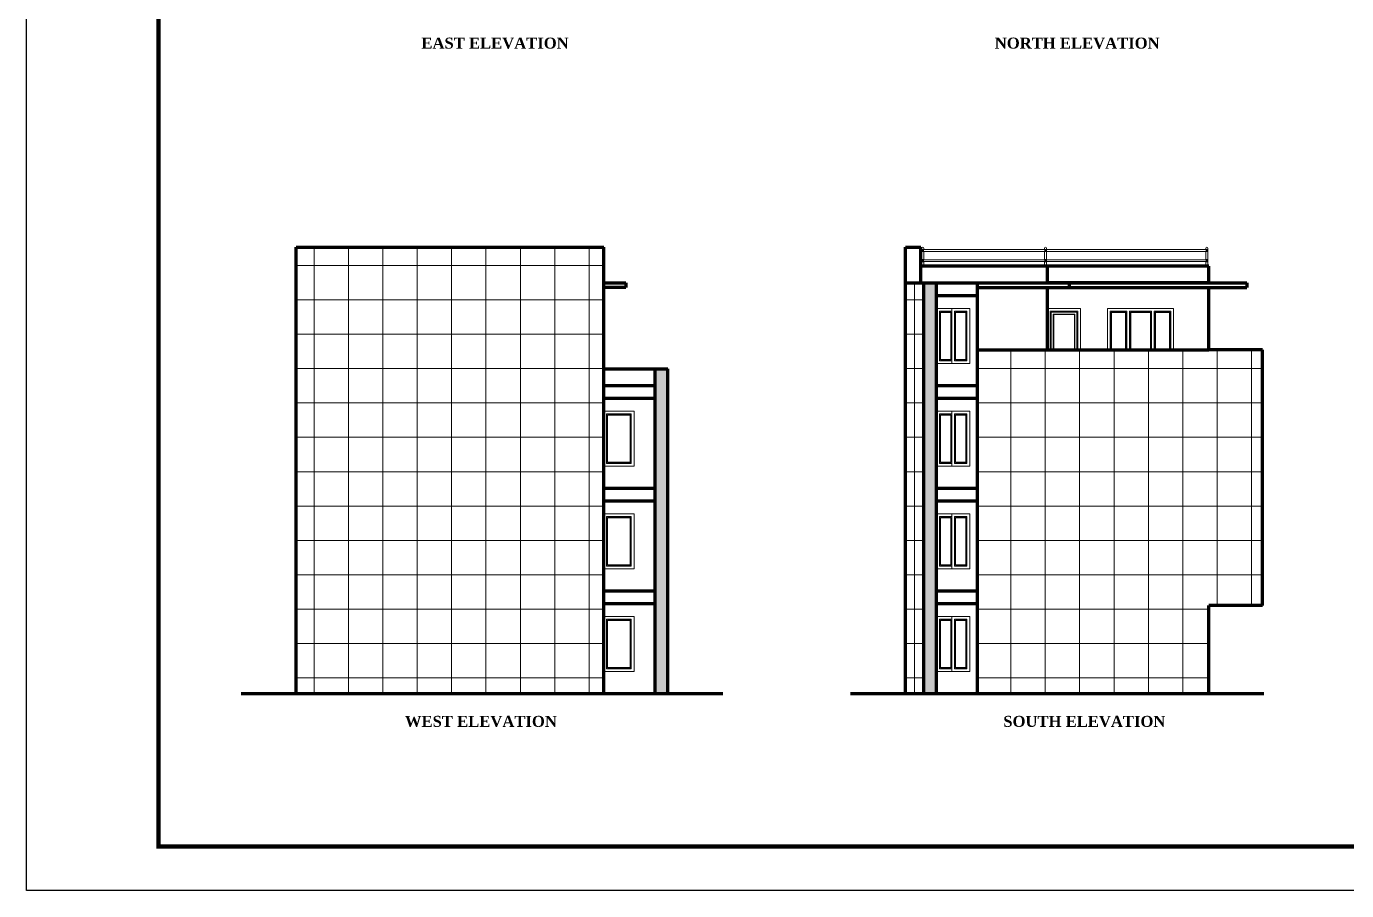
# Model space of a CAD drawing. Header units: inches. Extents: x 2681 to 17714, y 9074 to 11852.
# Drawn here: x 2681 to 4121, y 9074 to 10017 of the extents above; entities that cross this region are included whole.
import ezdxf

# ---------------------------------------------------------------- set-up
doc = ezdxf.new("R2010")
doc.units = ezdxf.units.IN
doc.header["$MEASUREMENT"] = 0
for name, color, linetype, lineweight in [('ns_DOOR', 31, 'Continuous', 15), ('ns_HATCH', 40, 'Continuous', 0), ('ns_RAILING', 191, 'Continuous', 15), ('ns_TEXT', 7, 'Continuous', 13), ('ns_WALL', 21, 'Continuous', 60), ('ns_WINDOW', 151, 'Continuous', 15)]:
    doc.layers.add(name, color=color, linetype=linetype, lineweight=lineweight)
doc.styles.get("Standard").update_dxf_attribs({"font": 'arial.ttf'})

msp = doc.modelspace()

# ---------------------------------------------------------------- hatches: boundary and pattern name
at = {"layer": 'ns_HATCH'}
h = msp.add_hatch(dxfattribs=at)
h.set_pattern_fill('NET', color=256, scale=300)
h.set_pattern_definition([(0, (-25767.896, 14180.752), (0, 37.5), []), (90, (-25767.896, 14180.752), (-37.5, 2e-15), [])])
h.paths.add_polyline_path([(3310.6, 9288.8), (3310.6, 9775.8), (2975.1, 9775.8), (2975.1, 9288.8)])
h = msp.add_hatch(dxfattribs=at)
h.set_pattern_fill('NET', color=256, scale=300)
h.set_pattern_definition([(0, (-22113.124, 14180.752), (0, 37.5), []), (90, (-22113.124, 14180.752), (-37.5, 2e-15), [])])
h.paths.add_polyline_path([(3659.7, 9736.8), (3639.7, 9736.8), (3639.7, 9288.8), (3659.7, 9288.8)])
h = msp.add_hatch(dxfattribs=at)
h.set_pattern_fill('AR-CONC', color=256)
h.set_pattern_definition([(50, (-22120.3606, 14180.752), (7.1726018, -0.6275213), [0.75, -8.25]), (355, (-22120.361, 14180.752), (-1.3875133, 7.5219213), [0.6, -6.6]), (100.451444, (-22119.763, 14180.7), (5.7850885, 6.8944), [0.637402, -7.0114211]), (46.1842, (-22120.361, 14182.752), (10.6724133, -1.6551928), [1.125, -12.375]), (96.635635, (-22119.471, 14182.614), (9.3466195, 9.741186), [0.9561034, -10.5171376]), (351.184164, (-22120.361, 14182.752), (9.3466195, 9.741186), [0.9, -9.9]), (21, (-22119.3606, 14182.252), (5.9690705, -4.0261889), [0.75, -8.25]), (326, (-22119.361, 14182.252), (2.4331533, 7.2515005), [0.6, -6.6]), (71.451445, (-22118.863, 14181.9165), (8.4022238, 3.2253115), [0.637402, -7.0114211]), (37.5, (-22120.3606, 14180.752), (0.12159855, 3.32893854), [0, -6.52, 0, -6.7, 0, -6.625]), (7.5, (-22120.3606, 14180.752), (2.63069537, 3.9441171), [0, -3.82, 0, -6.37, 0, -2.525]), (327.5, (-22122.5906, 14180.752), (5.33822436, -0.22554872), [0, -2.5, 0, -7.8, 0, -10.35]), (317.5, (-22123.5906, 14180.752), (5.8318617, 1.0010498), [0, -3.25, 0, -5.18, 0, -7.35])])
h.paths.add_polyline_path([(3673.7, 9736.8), (3659.7, 9736.8), (3659.7, 9288.8), (3673.7, 9288.8)])
h = msp.add_hatch(dxfattribs=at)
h.set_pattern_fill('NET', color=256, scale=300)
h.set_pattern_definition([(0, (-22120.36, 14180.752), (0, 37.5), []), (90, (-22120.36, 14180.752), (-37.5, 2e-15), [])])
h.paths.add_polyline_path([(4029, 9663.8), (3717.9, 9663.8), (3717.9, 9288.8), (3970.5, 9288.8), (3970.5, 9384.8), (4029, 9384.8)])
h = msp.add_hatch(dxfattribs=at)
h.set_pattern_fill('AR-CONC', color=256)
h.set_pattern_definition([(50, (-25767.896, 14180.752), (7.1726018, -0.6275213), [0.75, -8.25]), (355, (-25767.896, 14180.752), (-1.3875133, 7.5219213), [0.6, -6.6]), (100.451444, (-25767.2985, 14180.7), (5.7850885, 6.8943999), [0.637402, -7.0114211]), (46.1842, (-25767.896, 14182.752), (10.6724133, -1.6551928), [1.125, -12.375]), (96.635635, (-25767.007, 14182.614), (9.3466195, 9.741186), [0.9561034, -10.5171376]), (351.184164, (-25767.896, 14182.752), (9.3466195, 9.741186), [0.9, -9.9]), (21, (-25766.896, 14182.252), (5.9690705, -4.0261889), [0.75, -8.25]), (326, (-25766.896, 14182.252), (2.4331533, 7.2515005), [0.6, -6.6]), (71.451445, (-25766.399, 14181.9165), (8.4022238, 3.2253115), [0.6374019, -7.0114211]), (37.5, (-25767.8962, 14180.752), (0.12159855, 3.32893854), [0, -6.52, 0, -6.7, 0, -6.625]), (7.5, (-25767.8962, 14180.752), (2.63069537, 3.9441171), [0, -3.82, 0, -6.37, 0, -2.525]), (327.5, (-25770.1262, 14180.752), (5.33822436, -0.22554872), [0, -2.5, 0, -7.8, 0, -10.35]), (317.5, (-25771.126, 14180.752), (5.8318617, 1.0010498), [0, -3.25, 0, -5.18, 0, -7.35])])
h.paths.add_polyline_path([(3366.6, 9288.8), (3380.6, 9288.8), (3380.6, 9642.8), (3366.6, 9642.8)])

# ---------------------------------------------------------------- linework, layer by layer
msp.add_lwpolyline([(2680.9, 9073.8), (2680.9, 11318.8), (5855.7, 11318.8), (5855.7, 9073.8)], close=True)
at = {"const_width": 4.8}
msp.add_lwpolyline([(5807.7, 9121.8), (5807.7, 11270.8), (2824.9, 11270.8), (2824.9, 9121.8)], close=True, dxfattribs=at)
at = {"layer": 'Defpoints'}
msp.add_line((4012, 9736.8), (4012, 9731.8), dxfattribs=at)
at = {"layer": 'ns_DOOR'}
for p, q in [((3794.6, 9663.8), (3794.6, 9708.8)), ((3794.6, 9708.8), (3830.6, 9708.8)), ((3797.6, 9663.8), (3797.6, 9705.8)), ((3797.6, 9705.8), (3827.6, 9705.8)), ((3827.6, 9663.8), (3827.6, 9705.8)), ((3830.6, 9663.8), (3830.6, 9708.8)), ((3826.6, 9704.8), (3798.6, 9704.8)), ((3798.6, 9704.8), (3798.6, 9663.8)), ((3824.4, 9702.6), (3800.9, 9702.6)), ((3800.9, 9702.6), (3800.9, 9663.8)), ((3800.9, 9701), (3800.9, 9678.7)), ((3823.9, 9702.1), (3801.3, 9702.1)), ((3801.3, 9702.1), (3801.3, 9663.8)), ((3801.4, 9702), (3801.4, 9663.8)), ((3823.9, 9663.8), (3823.9, 9702.1)), ((3824.4, 9663.8), (3824.4, 9702.6)), ((3826.6, 9663.8), (3826.6, 9704.8))]:
    msp.add_line(p, q, dxfattribs=at)
at = {"layer": 'ns_RAILING'}
for p, q in [((3656.3, 9773), (3967.6, 9773)), ((3656.3, 9771), (3967.6, 9771)), ((3657.5, 9754.8), (3657.5, 9774.7)), ((3659.7, 9773), (3659.7, 9774.7)), ((3659.7, 9762), (3659.7, 9771)), ((3791.2, 9773), (3791.2, 9774.7)), ((3791.2, 9762), (3791.2, 9771)), ((3793.4, 9754.8), (3793.4, 9774.7)), ((3967.3, 9773), (3967.3, 9774.7)), ((3967.3, 9762), (3967.3, 9771)), ((3969.5, 9754.8), (3969.5, 9774.7)), ((3656.3, 9762), (3967.6, 9762)), ((3656.3, 9760), (3967.6, 9760)), ((3659.7, 9754.8), (3659.7, 9760)), ((3791.2, 9754.8), (3791.2, 9760)), ((3967.3, 9754.8), (3967.3, 9760))]:
    msp.add_line(p, q, dxfattribs=at)
for points in [[(3658.6, 9773.2), (3657.7, 9773.2), (3657.7, 9770.8), (3658.6, 9770.8)], [(3658.6, 9770.8), (3659.4, 9770.8), (3659.4, 9773.2), (3658.6, 9773.2)], [(3792.3, 9770.8), (3791.5, 9770.8), (3791.5, 9773.2), (3792.3, 9773.2)], [(3792.3, 9773.2), (3793.1, 9773.2), (3793.1, 9770.8), (3792.3, 9770.8)], [(3968.4, 9770.8), (3967.6, 9770.8), (3967.6, 9773.2), (3968.4, 9773.2)], [(3968.4, 9773.2), (3969.2, 9773.2), (3969.2, 9770.8), (3968.4, 9770.8)], [(3658.6, 9762.2), (3657.7, 9762.2), (3657.7, 9759.8), (3658.6, 9759.8)], [(3658.6, 9759.8), (3659.4, 9759.8), (3659.4, 9762.2), (3658.6, 9762.2)], [(3792.3, 9759.8), (3791.5, 9759.8), (3791.5, 9762.2), (3792.3, 9762.2)], [(3792.3, 9762.2), (3793.1, 9762.2), (3793.1, 9759.8), (3792.3, 9759.8)], [(3968.4, 9759.8), (3967.6, 9759.8), (3967.6, 9762.2), (3968.4, 9762.2)], [(3968.4, 9762.2), (3969.2, 9762.2), (3969.2, 9759.8), (3968.4, 9759.8)]]:
    msp.add_lwpolyline(points, dxfattribs=at)
for centre in [(3658.6, 9772), (3792.3, 9772), (3968.4, 9772), (3658.6, 9761), (3792.3, 9761), (3968.4, 9761)]:
    msp.add_circle(centre, 0.25, dxfattribs=at)
for centre, start in [((3658.6, 9774.7), 360), ((3792.3, 9774.7), 0), ((3968.4, 9774.7), 0)]:
    msp.add_arc(centre, 1.1, start, 180, dxfattribs=at)
at = {"layer": 'ns_WALL'}
for p, q in [((2975.1, 9775.8), (3310.6, 9775.8)), ((2975.1, 9288.8), (2975.1, 9775.8)), ((3310.6, 9288.8), (3310.6, 9775.8)), ((3639.7, 9288.8), (3639.7, 9775.8)), ((3639.7, 9775.8), (3656.3, 9775.8)), ((3656.3, 9736.8), (3656.3, 9775.8)), ((3970.5, 9754.8), (3656.3, 9754.8)), ((3794.6, 9736.8), (3794.6, 9754.8)), ((3970.5, 9736.8), (3970.5, 9754.8)), ((3310.6, 9736.8), (3334.6, 9736.8)), ((3334.6, 9736.8), (3334.6, 9731.8)), ((3639.7, 9736.8), (3794.6, 9736.8)), ((3659.7, 9288.8), (3659.7, 9736.8)), ((3673.7, 9288.8), (3673.7, 9736.8)), ((3717.9, 9736.8), (3717.9, 9288.8)), ((3794.6, 9736.8), (4012, 9736.8)), ((3970.5, 9736.8), (3794.6, 9736.8)), ((3818.6, 9731.8), (3818.6, 9736.8)), ((4012, 9736.8), (4012, 9731.8)), ((3334.6, 9731.8), (3310.6, 9731.8)), ((3673.7, 9722.8), (3717.9, 9722.8)), ((3717.9, 9731.8), (4012, 9731.8)), ((3794.6, 9663.8), (3794.6, 9731.8)), ((3970.5, 9663.8), (3970.5, 9731.8)), ((3717.9, 9663.8), (3970.5, 9663.8)), ((4029, 9663.8), (3970.5, 9663.8)), ((4029, 9384.8), (4029, 9663.8)), ((3310.6, 9642.8), (3380.6, 9642.8)), ((3366.6, 9288.8), (3366.6, 9642.8)), ((3380.6, 9288.8), (3380.6, 9642.8)), ((3310.6, 9624.8), (3366.6, 9624.8)), ((3673.7, 9624.8), (3717.9, 9624.8)), ((3310.6, 9610.8), (3366.6, 9610.8)), ((3673.7, 9610.8), (3717.9, 9610.8)), ((3310.6, 9512.8), (3366.6, 9512.8)), ((3673.7, 9512.8), (3717.9, 9512.8)), ((3310.6, 9498.8), (3366.6, 9498.8)), ((3673.7, 9498.8), (3717.9, 9498.8)), ((3310.6, 9400.8), (3366.6, 9400.8)), ((3673.7, 9400.8), (3717.9, 9400.8)), ((3310.6, 9386.8), (3366.6, 9386.8)), ((3673.7, 9386.8), (3717.9, 9386.8)), ((3970.5, 9288.8), (3970.5, 9384.8)), ((4029, 9384.8), (3970.5, 9384.8)), ((2915.1, 9288.8), (3440.6, 9288.8)), ((3579.7, 9288.8), (4030.5, 9288.8))]:
    msp.add_line(p, q, dxfattribs=at)
at = {"layer": 'ns_WINDOW'}
for p, q in [((3673.7, 9648.8), (3673.7, 9708.8)), ((3673.7, 9708.8), (3709.7, 9708.8)), ((3676.7, 9651.8), (3676.7, 9705.8)), ((3676.7, 9705.8), (3690.2, 9705.8)), ((3690.2, 9708.8), (3690.2, 9648.8)), ((3693.2, 9705.8), (3706.7, 9705.8)), ((3693.2, 9705.8), (3693.2, 9651.8)), ((3706.7, 9651.8), (3706.7, 9705.8)), ((3709.7, 9648.8), (3709.7, 9708.8)), ((3860, 9663.8), (3860, 9708.8)), ((3860, 9708.8), (3932, 9708.8)), ((3863, 9663.8), (3863, 9705.8)), ((3863, 9705.8), (3881, 9705.8)), ((3881, 9705.8), (3881, 9663.8)), ((3884, 9705.8), (3908, 9705.8)), ((3884, 9705.8), (3884, 9663.8)), ((3908, 9663.8), (3908, 9705.8)), ((3911, 9705.8), (3929, 9705.8)), ((3911, 9705.8), (3911, 9663.8)), ((3929, 9663.8), (3929, 9705.8)), ((3932, 9663.8), (3932, 9708.8)), ((3689.2, 9704.8), (3677.7, 9704.8)), ((3677.7, 9704.8), (3677.7, 9652.8)), ((3689, 9704.6), (3677.9, 9704.6)), ((3677.9, 9704.6), (3677.9, 9653)), ((3689, 9704.6), (3689, 9653)), ((3689.2, 9704.8), (3689.2, 9652.8)), ((3705.7, 9704.8), (3694.2, 9704.8)), ((3694.2, 9652.8), (3694.2, 9704.8)), ((3705.5, 9704.6), (3694.4, 9704.6)), ((3694.4, 9653), (3694.4, 9704.6)), ((3705.5, 9653), (3705.5, 9704.6)), ((3705.7, 9652.8), (3705.7, 9704.8)), ((3880, 9704.8), (3864, 9704.8)), ((3864, 9704.8), (3864, 9663.8)), ((3879.8, 9704.6), (3864.3, 9704.6)), ((3864.3, 9704.6), (3864.3, 9663.8)), ((3879.8, 9704.6), (3879.8, 9663.8)), ((3880, 9704.8), (3880, 9663.8)), ((3907, 9704.8), (3885, 9704.8)), ((3885, 9663.8), (3885, 9704.8)), ((3906.8, 9704.6), (3885.3, 9704.6)), ((3885.3, 9663.8), (3885.3, 9704.6)), ((3906.8, 9663.8), (3906.8, 9704.6)), ((3907, 9663.8), (3907, 9704.8)), ((3928, 9704.8), (3912, 9704.8)), ((3912, 9663.8), (3912, 9704.8)), ((3927.8, 9704.6), (3912.3, 9704.6)), ((3912.3, 9663.8), (3912.3, 9704.6)), ((3927.8, 9663.8), (3927.8, 9704.6)), ((3928, 9663.8), (3928, 9704.8)), ((3709.7, 9648.8), (3673.7, 9648.8)), ((3690.2, 9651.8), (3676.7, 9651.8)), ((3677.7, 9652.8), (3689.2, 9652.8)), ((3677.9, 9653), (3689, 9653)), ((3706.7, 9651.8), (3693.2, 9651.8)), ((3694.2, 9652.8), (3705.7, 9652.8)), ((3694.4, 9653), (3705.5, 9653)), ((3310.6, 9536.8), (3310.6, 9596.8)), ((3310.6, 9596.8), (3343.6, 9596.8)), ((3313.6, 9539.8), (3313.6, 9593.8)), ((3313.6, 9593.8), (3340.6, 9593.8)), ((3339.6, 9592.8), (3314.6, 9592.8)), ((3314.6, 9592.8), (3314.6, 9540.8)), ((3339.4, 9592.6), (3314.8, 9592.6)), ((3314.8, 9592.6), (3314.8, 9541)), ((3339.4, 9541), (3339.4, 9592.6)), ((3339.6, 9540.8), (3339.6, 9592.8)), ((3340.6, 9539.8), (3340.6, 9593.8)), ((3343.6, 9536.8), (3343.6, 9596.8)), ((3673.7, 9536.8), (3673.7, 9596.8)), ((3673.7, 9596.8), (3709.7, 9596.8)), ((3676.7, 9539.8), (3676.7, 9593.8)), ((3676.7, 9593.8), (3690.2, 9593.8)), ((3689.2, 9592.8), (3677.7, 9592.8)), ((3677.7, 9592.8), (3677.7, 9540.8)), ((3689, 9592.6), (3677.9, 9592.6)), ((3677.9, 9592.6), (3677.9, 9541)), ((3689, 9592.6), (3689, 9541)), ((3689.2, 9592.8), (3689.2, 9540.8)), ((3690.2, 9596.8), (3690.2, 9536.8)), ((3693.2, 9593.8), (3706.7, 9593.8)), ((3693.2, 9593.8), (3693.2, 9539.8)), ((3705.7, 9592.8), (3694.2, 9592.8)), ((3694.2, 9540.8), (3694.2, 9592.8)), ((3705.5, 9592.6), (3694.4, 9592.6)), ((3694.4, 9541), (3694.4, 9592.6)), ((3705.5, 9541), (3705.5, 9592.6)), ((3705.7, 9540.8), (3705.7, 9592.8)), ((3706.7, 9539.8), (3706.7, 9593.8)), ((3709.7, 9536.8), (3709.7, 9596.8)), ((3343.6, 9536.8), (3310.6, 9536.8)), ((3340.6, 9539.8), (3313.6, 9539.8)), ((3314.6, 9540.8), (3339.6, 9540.8)), ((3314.8, 9541), (3339.4, 9541)), ((3709.7, 9536.8), (3673.7, 9536.8)), ((3690.2, 9539.8), (3676.7, 9539.8)), ((3677.7, 9540.8), (3689.2, 9540.8)), ((3677.9, 9541), (3689, 9541)), ((3706.7, 9539.8), (3693.2, 9539.8)), ((3694.2, 9540.8), (3705.7, 9540.8)), ((3694.4, 9541), (3705.5, 9541)), ((3310.6, 9424.8), (3310.6, 9484.8)), ((3310.6, 9484.8), (3343.6, 9484.8)), ((3313.6, 9427.8), (3313.6, 9481.8)), ((3313.6, 9481.8), (3340.6, 9481.8)), ((3339.6, 9480.8), (3314.6, 9480.8)), ((3314.6, 9480.8), (3314.6, 9428.8)), ((3339.4, 9480.6), (3314.8, 9480.6)), ((3314.8, 9480.6), (3314.8, 9429)), ((3339.4, 9429), (3339.4, 9480.6)), ((3339.6, 9428.8), (3339.6, 9480.8)), ((3340.6, 9427.8), (3340.6, 9481.8)), ((3343.6, 9424.8), (3343.6, 9484.8)), ((3673.7, 9424.8), (3673.7, 9484.8)), ((3673.7, 9484.8), (3709.7, 9484.8)), ((3676.7, 9427.8), (3676.7, 9481.8)), ((3676.7, 9481.8), (3690.2, 9481.8)), ((3689.2, 9480.8), (3677.7, 9480.8)), ((3677.7, 9480.8), (3677.7, 9428.8)), ((3689, 9480.6), (3677.9, 9480.6)), ((3677.9, 9480.6), (3677.9, 9429)), ((3689, 9480.6), (3689, 9429)), ((3689.2, 9480.8), (3689.2, 9428.8)), ((3690.2, 9484.8), (3690.2, 9424.8)), ((3693.2, 9481.8), (3706.7, 9481.8)), ((3693.2, 9481.8), (3693.2, 9427.8)), ((3705.7, 9480.8), (3694.2, 9480.8)), ((3694.2, 9428.8), (3694.2, 9480.8)), ((3705.5, 9480.6), (3694.4, 9480.6)), ((3694.4, 9429), (3694.4, 9480.6)), ((3705.5, 9429), (3705.5, 9480.6)), ((3705.7, 9428.8), (3705.7, 9480.8)), ((3706.7, 9427.8), (3706.7, 9481.8)), ((3709.7, 9424.8), (3709.7, 9484.8)), ((3343.6, 9424.8), (3310.6, 9424.8)), ((3340.6, 9427.8), (3313.6, 9427.8)), ((3314.6, 9428.8), (3339.6, 9428.8)), ((3314.8, 9429), (3339.4, 9429)), ((3709.7, 9424.8), (3673.7, 9424.8)), ((3690.2, 9427.8), (3676.7, 9427.8)), ((3677.7, 9428.8), (3689.2, 9428.8)), ((3677.9, 9429), (3689, 9429)), ((3706.7, 9427.8), (3693.2, 9427.8)), ((3694.2, 9428.8), (3705.7, 9428.8)), ((3694.4, 9429), (3705.5, 9429)), ((3310.6, 9312.8), (3310.6, 9372.8)), ((3310.6, 9372.8), (3343.6, 9372.8)), ((3313.6, 9315.8), (3313.6, 9369.8)), ((3313.6, 9369.8), (3340.6, 9369.8)), ((3339.6, 9368.8), (3314.6, 9368.8)), ((3314.6, 9368.8), (3314.6, 9316.8)), ((3339.4, 9368.6), (3314.8, 9368.6)), ((3314.8, 9368.6), (3314.8, 9317)), ((3339.4, 9317), (3339.4, 9368.6)), ((3339.6, 9316.8), (3339.6, 9368.8)), ((3340.6, 9315.8), (3340.6, 9369.8)), ((3343.6, 9312.8), (3343.6, 9372.8)), ((3673.7, 9312.8), (3673.7, 9372.8)), ((3673.7, 9372.8), (3709.7, 9372.8)), ((3676.7, 9315.8), (3676.7, 9369.8)), ((3676.7, 9369.8), (3690.2, 9369.8)), ((3689.2, 9368.8), (3677.7, 9368.8)), ((3677.7, 9368.8), (3677.7, 9316.8)), ((3689, 9368.6), (3677.9, 9368.6)), ((3677.9, 9368.6), (3677.9, 9317)), ((3689, 9368.6), (3689, 9317)), ((3689.2, 9368.8), (3689.2, 9316.8)), ((3690.2, 9372.8), (3690.2, 9312.8)), ((3693.2, 9369.8), (3706.7, 9369.8)), ((3693.2, 9369.8), (3693.2, 9315.8)), ((3705.7, 9368.8), (3694.2, 9368.8)), ((3694.2, 9316.8), (3694.2, 9368.8)), ((3705.5, 9368.6), (3694.4, 9368.6)), ((3694.4, 9317), (3694.4, 9368.6)), ((3705.5, 9317), (3705.5, 9368.6)), ((3705.7, 9316.8), (3705.7, 9368.8)), ((3706.7, 9315.8), (3706.7, 9369.8)), ((3709.7, 9312.8), (3709.7, 9372.8)), ((3314.6, 9316.8), (3339.6, 9316.8)), ((3314.8, 9317), (3339.4, 9317)), ((3677.7, 9316.8), (3689.2, 9316.8)), ((3677.9, 9317), (3689, 9317)), ((3694.2, 9316.8), (3705.7, 9316.8)), ((3694.4, 9317), (3705.5, 9317)), ((3343.6, 9312.8), (3310.6, 9312.8)), ((3340.6, 9315.8), (3313.6, 9315.8)), ((3709.7, 9312.8), (3673.7, 9312.8)), ((3690.2, 9315.8), (3676.7, 9315.8)), ((3706.7, 9315.8), (3693.2, 9315.8))]:
    msp.add_line(p, q, dxfattribs=at)

# ---------------------------------------------------------------- texts
at = {"layer": 'ns_TEXT', "char_height": 14.4, "attachment_point": 1}
for s, insert in [('\\pi109.70101;{\\fTimes New Roman|b1|i0|c0|p18;\\H0.83333x;EAST ELEVATION}', (3002, 10004.3)), ('\\pi100.28486;{\\fTimes New Roman|b1|i0|c0|p18;\\H0.83333x;NORTH ELEVATION}', (3636.8, 10004.3)), ('\\pi107.13454;{\\fTimes New Roman|b1|i0|c0|p18;\\H0.83333x;WEST ELEVATION}', (2986.6, 9264.4)), ('\\pi102.09266;{\\fTimes New Roman|b1|i0|c0|p18;\\H0.83333x;SOUTH ELEVATION}', (3644.3, 9264.4))]:
    msp.add_mtext_dynamic_manual_height_columns(s, width=376.026, gutter_width=72, heights=[72.6], dxfattribs=dict(at, insert=insert))

doc.saveas('drawing.dxf')
